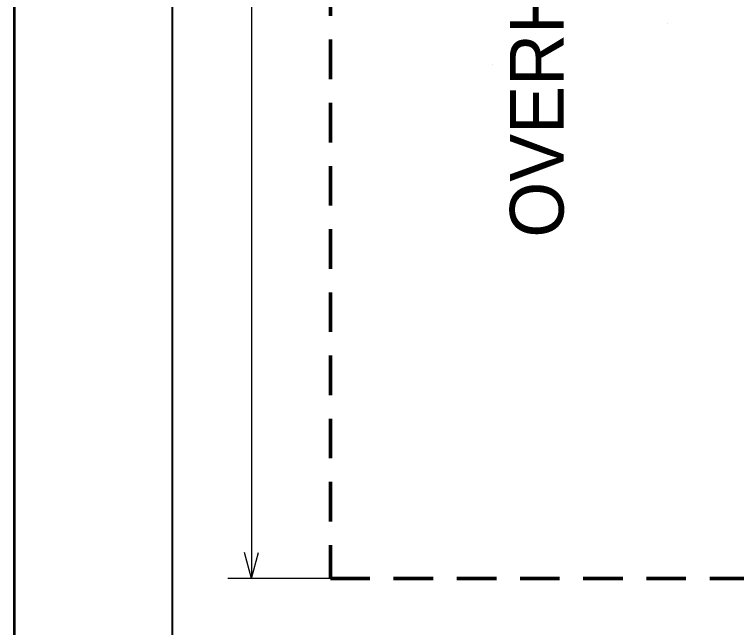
# Paper-space layout '01 Roof Support Layout' of a CAD drawing. Header units: millimetres. Extents: x 5 to 415, y 5 to 292.
# Drawn here: x 5 to 50.7, y 58.44 to 97.25 of the extents above; entities that cross this region are included whole.
import ezdxf
from ezdxf.enums import TextEntityAlignment as Align

# ---------------------------------------------------------------- set-up
doc = ezdxf.new("R2010")
doc.units = ezdxf.units.MM
doc.linetypes.add('DASHED_REVIEW', pattern=[4, 2.5, -1.5])
for name, color, linetype in [('BEAMS', 7, 'Continuous'), ('DIMENSIONS', 7, 'Continuous'), ('EXISTING', 7, 'Continuous'), ('FRAME', 7, 'Continuous'), ('TEXT', 7, 'Continuous')]:
    doc.layers.add(name, color=color, linetype=linetype)

# ---------------------------------------------------------------- blocks, each defined once
blk = doc.blocks.new('SHEET_01')
at = {"layer": 'BEAMS', "color": 7, "linetype": 'DASHED_REVIEW', "lineweight": 50}
for p, q in [((25, 155.658), (25, 61.542)), ((25, 61.542), (53.396, 61.542))]:
    blk.add_line(p, q, dxfattribs=at)
at = {"layer": 'DIMENSIONS', "color": 7, "linetype": 'Continuous', "lineweight": 13}
for p, q in [((20, 155.658), (20, 61.542)), ((20, 61.542), (19.55, 63.192)), ((20, 61.542), (20.45, 63.192)), ((25, 61.542), (18.5, 61.542))]:
    blk.add_line(p, q, dxfattribs=at)
at = {"layer": 'EXISTING', "color": 254, "linetype": 'Continuous', "lineweight": 13}
for p, q in [((46.328, 96.696), (46.328, 96.696)), ((35.23, 94.092), (35.23, 94.092))]:
    blk.add_line(p, q, dxfattribs=at)
at = {"layer": 'FRAME', "color": 7, "linetype": 'Continuous', "lineweight": 35}
blk.add_line((5, 5), (5, 292), dxfattribs=at)
at = {"layer": 'FRAME', "color": 7, "linetype": 'Continuous', "lineweight": 25}
blk.add_line((15, 16), (15, 277), dxfattribs=at)
at = {"layer": 'TEXT'}
blk.add_text('OVERHANG', height=3.4, rotation=90, dxfattribs=at).set_placement((39.756, 96.138), align=Align.CENTER)

psp = doc.layouts.new('01 Roof Support Layout')

# ---------------------------------------------------------------- block references
psp.add_blockref('SHEET_01', (0, 0))

doc.saveas('drawing.dxf')
